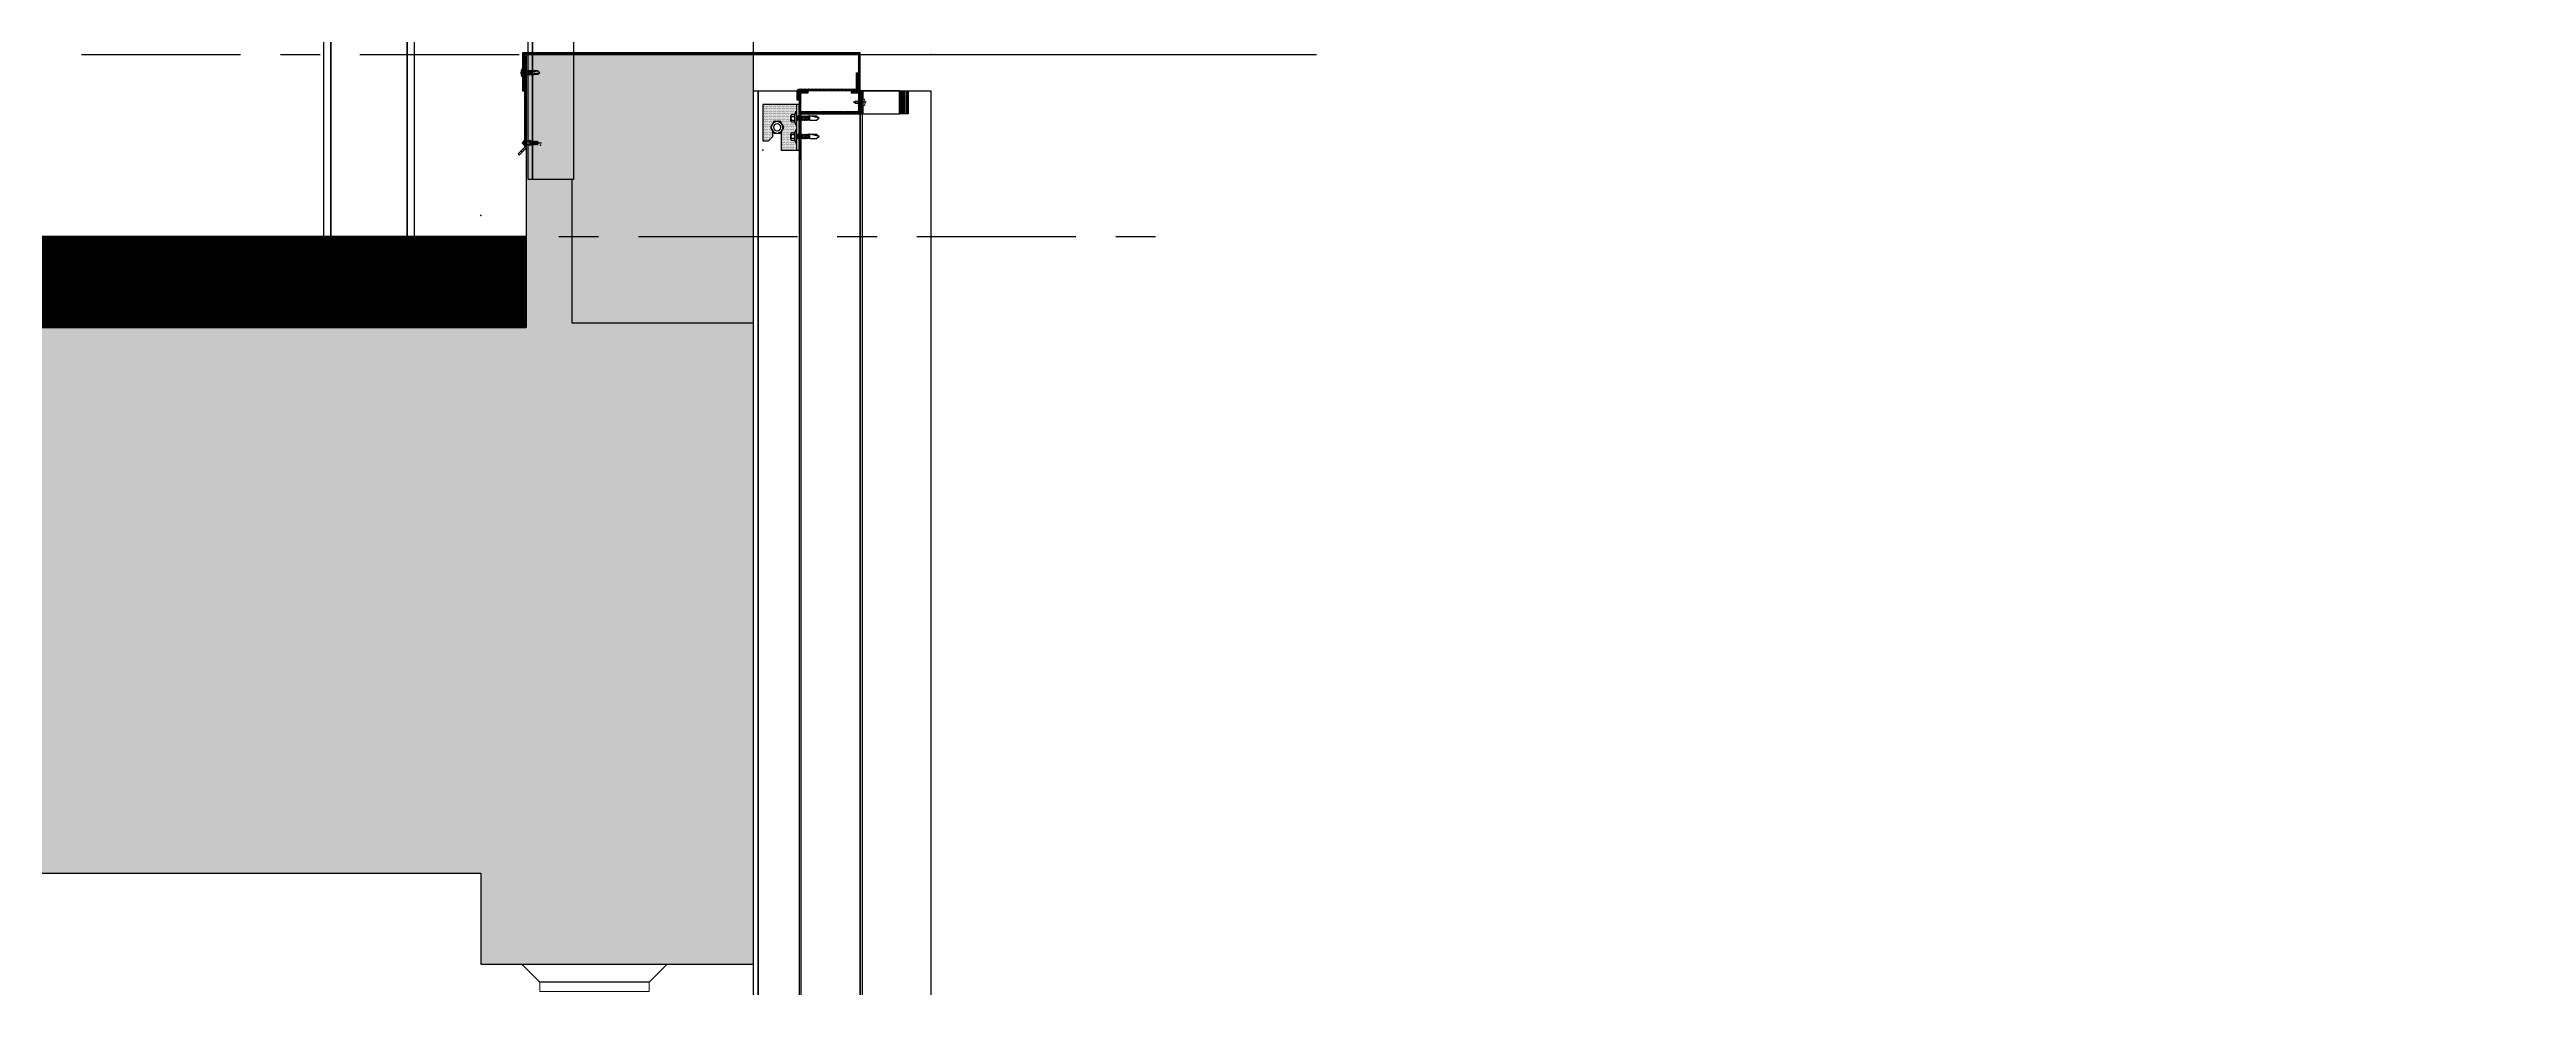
# Model space of a CAD drawing. Header units: millimetres. Extents: x -1379 to 1385823, y -4884429 to 548763.
# Drawn here: x 748952 to 751676, y -2336176 to -2335145 of the extents above; entities that cross this region are included whole.
import ezdxf
from ezdxf.xclip import XClip

# ---------------------------------------------------------------- set-up
doc = ezdxf.new("R2010")
doc.units = ezdxf.units.MM
doc.header["$XCLIPFRAME"] = 0
doc.set_wipeout_variables(frame=1)
for name, pattern in [('CENTER', [50.8, 31.75, -6.35, 6.35, -6.35]), ('TA_GL_000.70000', [1.925, 0.7, -0.175, 0.175, -0.175, 0.7]), ('TA_HL_001.00000', [6.5, 3.55, -2.95])]:
    doc.linetypes.add(name, pattern=pattern)
for name, color, linetype in [('000 - 0_SYM_DWG_GRIDLINE_MAIN_COLOR_251', 7, 'Continuous'), ('000 - CONCRETE_COL_CUT_COLOR_1', 7, 'Continuous'), ('000 - CONCRETE_COL_CUT_COLOR_5', 7, 'Continuous'), ('000 - CONCRETE_COL_HATCH_', 7, 'Continuous'), ('000 - CONCRETE_COL_WIPEOUT_', 7, 'Continuous'), ('000 - EXISTING_BUILDING_MAIN_COLOR_251', 7, 'Continuous'), ('000 - EXISTING_COLUMN_MAIN_COLOR_1', 7, 'Continuous'), ('000 - EXISTING_STEEL-STRUCTURE_CUT_COLOR_1', 7, 'Continuous'), ('000 - GRID', 7, 'CENTER'), ('000 - L I N E 0.1', 7, 'Continuous'), ('000 - STRUCTURE_STEEL_ACCESORIES_MAIN_COLOR_1', 7, 'Continuous'), ('000 - STRUCTURE_STEEL_FASTERN_MAIN_COLOR_2', 7, 'Continuous'), ('000 - STRUCTURE_STEEL_FRAMING_MAIN_COLOR_1', 7, 'Continuous'), ('000 - STRUCTURE_STEEL_FRAMING_SUB_COLOR_2', 7, 'Continuous'), ('000 - STRUCTURE_STEEL_FRAMING_WIPEOUT_', 7, 'Continuous'), ('010 - ASPG_ACCESSORIES_MAIN_COLOR_1', 7, 'Continuous'), ('010 - ASPG_ACCESSORIES_MAIN_COLOR_2', 7, 'Continuous'), ('010 - ASPG_ACCESSORIES_SUB_COLOR_2', 7, 'Continuous'), ('010 - ASPG_ACCESSORIES_SUB_COLOR_3', 7, 'Continuous'), ('010 - ASPG_ACCESSORIES_SYMBOL_', 7, 'Continuous'), ('010 - ASPG_ACCESSORIES_WIPEOUT_', 7, 'Continuous'), ('010 - ASPG_EXTR_MAIN_COLOR_2', 7, 'Continuous'), ('010 - ASPG_EXTR_WIPEOUT_', 7, 'Continuous'), ('010 - ASPG_FASTERN_MAIN_COLOR_1', 7, 'Continuous'), ('010 - ASPG_FASTERN_SUB_COLOR_2', 7, 'Continuous'), ('010 - ASPG_FASTERN_WIPEOUT_', 7, 'Continuous'), ('010 - ASPG_FLASHING_CUT_COLOR_3', 7, 'Continuous'), ('010 - ASPG_FLASHING_CUT_COLOR_4', 7, 'Continuous'), ('010 - ASPG_FLASHING_CUT_COLOR_5', 7, 'Continuous'), ('010 - ASPG_FLASHING_HATCH_', 7, 'Continuous'), ('010 - ASPG_FRAMING_CUT_COLOR_4', 7, 'Continuous'), ('010 - ASPG_FRAMING_HATCH_', 7, 'Continuous'), ('010 - ASPG_FRAMING_SUB_COLOR_2', 7, 'Continuous'), ('010 - ASPG_FRAMING_WIPEOUT_', 7, 'Continuous'), ('Center Line', 7, 'CENTER'), ('HATCH', 7, 'Continuous')]:
    doc.layers.add(name, color=color, linetype=linetype)
doc.layers.add('010 - ASPG_ACCESSORIES_DEF_SUB', color=7, linetype='Continuous', plot=False)
doc.layers.add('SCREW', color=7, linetype='Continuous', lineweight=5)
doc.styles.add('Cetury Gothic', font='swissl.ttf')
doc.styles.add('TA', font='', dxfattribs={"height": 4.5})
doc.styles.get('TA').set_extended_font_data('Cordia New')

# ---------------------------------------------------------------- blocks, each defined once
blk = doc.blocks.new('*U3377')
at = {"layer": '000 - CONCRETE_COL_HATCH_'}
h = blk.add_hatch(dxfattribs=at)
h.set_pattern_fill('AR-CONC', scale=0.04)
h.set_pattern_definition([(50, (74083.3333, -828906.8257), (7.28738676, -0.63756342), [0.762, -8.382]), (355, (74083.333, -828906.826), (-1.40973686, 7.64227381), [0.6096, -6.70562337]), (100.4514447, (74083.9406, -828906.879), (5.877649884, 7.004710076), [0.64760035, -7.123609784]), (46.1842, (74083.333, -828904.794), (10.84316164, -1.68169312), [1.143, -12.573]), (96.6355576, (74084.237, -828904.934), (9.49616536, 9.89704498), [0.97140093, -10.68542433]), (351.1841512, (74083.333, -828904.794), (9.49616536, 9.89704498), [0.91439868, -10.05838928]), (21, (74084.3493, -828905.3017), (6.06457565, -4.090607927), [0.762, -8.382]), (326, (74084.349, -828905.302), (2.472081134, 7.367518645), [0.6096, -6.7056]), (71.451445, (74084.855, -828905.6426), (8.53665677, 3.276910755), [0.64760035, -7.123597504]), (37.5, (74083.3333, -828906.8257), (0.12354413, 3.382201555), [0, -6.62432, 0, -6.8072, 0, -6.731]), (7.5, (74083.3333, -828906.8257), (2.6727865, 4.007222993), [0, -3.88112, 0, -6.47192, 0, -2.5654]), (327.5, (74081.0677, -828906.8257), (5.423623807, -0.22914976), [0, -2.54, 0, -7.9248, 0, -10.5156]), (317.5, (74080.0517, -828906.8257), (5.925167255, 1.01705964), [0, -3.302, 0, -5.26288, 0, -7.4676])])
h.paths.add_polyline_path([(0, 0), (300, 0), (300, 500), (2000, 500), (2000, 100), (7200, 100), (7200, 0), (7500, 0), (7500, 100), (11070, 100), (11070, 0), (11370, 0), (11370, 1000), (11120, 1000), (11120, 700), (-4438.3, 700), (-4438.3, 1000), (-4690, 1000), (-4690, 0), (-4390, 0), (-4390, 500), (0, 500)])
at = {"layer": '000 - CONCRETE_COL_CUT_COLOR_1', "color": 7, "lineweight": -2}
blk.add_lwpolyline([(300, 500), (2000, 500), (2000, 100), (7200, 100), (7200, 0), (7500, 0), (7500, 100), (11070, 100), (11070, 0), (11370, 0), (11370, 1000), (11120, 1000), (11120, 700), (-4438.3, 700)], dxfattribs=at)
blk = doc.blocks.new('*U3384')
at = {"layer": '000 - CONCRETE_COL_HATCH_'}
h = blk.add_hatch(dxfattribs=at)
h.set_pattern_fill('ANSI31', scale=0.25)
h.set_pattern_definition([(45, (-223304.70005, -849506.8257), (-0.5612660076, 0.5612660076), [])])
h.paths.add_polyline_path([(0, 0), (0, 100), (-4854.5, 100), (-4854.5, 0)])
at = {"layer": '000 - CONCRETE_COL_CUT_COLOR_1', "color": 7}
blk.add_lwpolyline([(-4854.5, 0), (0, 0), (0, 100), (-4854.5, 100)], dxfattribs=at)
blk = doc.blocks.new('C-1-IV01-AR-2553-01-B_20260707-194854_SEC_2553')
at = {"layer": '000 - EXISTING_BUILDING_MAIN_COLOR_251', "color": 7}
blk.add_line((16302.5, 109825), (17104.6, 109825), dxfattribs=at)
at = {"layer": '000 - EXISTING_STEEL-STRUCTURE_CUT_COLOR_1', "color": 7}
blk.add_blockref('*U3384', (16195, 109525), dxfattribs=at)
at = {"layer": '000 - CONCRETE_COL_CUT_COLOR_5', "color": 7}
blk.add_blockref('*U3377', (5075, 108825), dxfattribs=at)
blk = doc.blocks.new('*U2492')
at = {"layer": '000 - EXISTING_COLUMN_MAIN_COLOR_1', "color": 7}
blk.add_lwpolyline([(-100, 0), (100, 0), (100, 4900), (-100, 4900)], close=True, dxfattribs=at)
blk = doc.blocks.new('*U3387')
at = {"color": 7}
blk.add_wipeout([(-50, 40), (50, 40), (50, 2055), (-50, 2055)], dxfattribs=at)
at = {"layer": '000 - STRUCTURE_STEEL_ACCESORIES_MAIN_COLOR_1', "color": 7, "lineweight": 0}
blk.add_line((30, 90), (-30, 90), dxfattribs=at)
blk.add_lwpolyline([(-15.2, 71.5), (-12.5, 72), (12.5, 72), (15.2, 71.5), (17.4, 69.9), (19, 67.7), (19.5, 65), (19, 62.3), (17.4, 60.1), (15.2, 58.5), (12.5, 58), (-12.5, 58), (-15.2, 58.5), (-17.4, 60.1), (-19, 62.3), (-19.5, 65), (-19, 67.7), (-17.4, 69.9), (-15.2, 71.5)], close=True, dxfattribs=at)
at = {"layer": '000 - STRUCTURE_STEEL_FRAMING_SUB_COLOR_2', "color": 7}
blk.add_lwpolyline([(-42, 2055), (42, 2055), (42, 40), (-42, 40)], close=True, dxfattribs=at)
at = {"color": 7}
blk.add_wipeout([(60, 20), (60, 30), (-60, 30), (-60, 20), (-80, 0), (80, 0)], dxfattribs=at)
at = {"layer": '000 - STRUCTURE_STEEL_ACCESORIES_MAIN_COLOR_1', "color": 7, "lineweight": 0}
for p, q in [((-30, 90), (-30, 30)), ((30, 30), (30, 90)), ((30, 35), (-30, 35))]:
    blk.add_line(p, q, dxfattribs=at)
at = {"layer": '000 - STRUCTURE_STEEL_FASTERN_MAIN_COLOR_2', "color": 7}
blk.add_line((-60, 20), (60, 20), dxfattribs=at)
at = {"layer": '000 - STRUCTURE_STEEL_FASTERN_MAIN_COLOR_2', "color": 7, "lineweight": 0}
blk.add_lwpolyline([(60, 20), (60, 30), (-60, 30), (-60, 20), (-80, 0), (80, 0)], close=True, dxfattribs=at)
at = {"layer": '000 - STRUCTURE_STEEL_FRAMING_MAIN_COLOR_1', "color": 7}
for points in [[(-50, 2055), (-42, 2055), (-42, 40), (-50, 40)], [(42, 2055), (50, 2055), (50, 40), (42, 40)]]:
    blk.add_lwpolyline(points, close=True, dxfattribs=at)
blk = doc.blocks.new('*U3393')
at = {"color": 7}
blk.add_wipeout([(-50, 40), (50, 40), (50, 2055), (-50, 2055)], dxfattribs=at)
blk.add_wipeout([(-225, 157.5), (-175, 157.5), (-175, 2094), (-225, 2094)], dxfattribs=at).dxf.layer = '000 - STRUCTURE_STEEL_FRAMING_WIPEOUT_'
at = {"layer": '000 - STRUCTURE_STEEL_FRAMING_MAIN_COLOR_1', "color": 7}
for points in [[(-225, 157.5), (-180, 157.5), (-180, 2094), (-225, 2094)], [(-180, 157.5), (-175, 157.5), (-175, 2094), (-180, 2094)], [(-50, 2055), (-42, 2055), (-42, 40), (-50, 40)], [(42, 2055), (50, 2055), (50, 40), (42, 40)]]:
    blk.add_lwpolyline(points, close=True, dxfattribs=at)
at = {"layer": '000 - STRUCTURE_STEEL_FRAMING_SUB_COLOR_2', "color": 7}
blk.add_lwpolyline([(-42, 2055), (42, 2055), (42, 40), (-42, 40)], close=True, dxfattribs=at)
blk = doc.blocks.new('*U3397')
at = {"color": 7}
blk.add_wipeout([(-225, 10), (-175, 10), (-175, 3010), (-225, 3010)], dxfattribs=at).dxf.layer = '000 - STRUCTURE_STEEL_FRAMING_WIPEOUT_'
at = {"layer": '000 - STRUCTURE_STEEL_FRAMING_MAIN_COLOR_1', "color": 7}
for points in [[(-225, 10), (-180, 10), (-180, 3010), (-225, 3010)], [(-180, 10), (-175, 10), (-175, 3010), (-180, 3010)]]:
    blk.add_lwpolyline(points, close=True, dxfattribs=at)
blk = doc.blocks.new('*U3398')
at = {"color": 7}
blk.add_wipeout([(60, 20), (60, 30), (-60, 30), (-60, 20), (-80, 0), (80, 0)], dxfattribs=at)
at = {"layer": '000 - STRUCTURE_STEEL_FASTERN_MAIN_COLOR_2', "color": 7}
blk.add_line((-60, 20), (60, 20), dxfattribs=at)
at = {"layer": '000 - STRUCTURE_STEEL_FASTERN_MAIN_COLOR_2', "color": 7, "lineweight": 0}
blk.add_lwpolyline([(60, 20), (60, 30), (-60, 30), (-60, 20), (-80, 0), (80, 0)], close=True, dxfattribs=at)
blk = doc.blocks.new('*U3399')
at = {"color": 7}
blk.add_wipeout([(3000, 67.8), (3000, 144.8), (0, 144.8), (0, 67.8)], dxfattribs=at).dxf.layer = '010 - ASPG_EXTR_WIPEOUT_'
at = {"layer": '010 - ASPG_EXTR_MAIN_COLOR_2', "color": 7}
blk.add_lwpolyline([(3000, 69.8), (3000, 144.8), (0, 144.8), (0, 69.8)], close=True, dxfattribs=at)
blk = doc.blocks.new('A$C09BF45C0')
at = {"layer": '010 - ASPG_ACCESSORIES_SUB_COLOR_3', "color": 7}
for p, q in [((0, 0.019), (0, 0.0195)), ((0.009, 0.0195), (0, 0.0195)), ((0.009, 0.019), (0, 0.019)), ((0.002, 0.019), (0.0025, 0.0172)), ((0.002, 0.0164), (0.007, 0.0175)), ((0.002, 0.0144), (0.007, 0.0155)), ((0.002, 0.0124), (0.007, 0.0135)), ((0.002, 0.0104), (0.007, 0.0115)), ((0.002, 0.0084), (0.0043, 0.0089)), ((0.002, 0.0064), (0.0033, 0.0067)), ((0.002, 0.0044), (0.0027, 0.0046)), ((0.0025, 0.0169), (0.0025, 0.0172)), ((0.0025, 0.0149), (0.0025, 0.0161)), ((0.0025, 0.0129), (0.0025, 0.0141)), ((0.0025, 0.0109), (0.0025, 0.0121)), ((0.0025, 0.0089), (0.0025, 0.0101)), ((0.0025, 0.0069), (0.0025, 0.0081)), ((0.0025, 0.0049), (0.0025, 0.0061)), ((0.0025, 0.0024), (0.0025, 0.0041)), ((0.0025, 0.0024), (0.0045, 0)), ((0.0039, 0.0207), (0.0039, 0.02)), ((0.0039, 0.02), (0.0051, 0.02)), ((0.0045, 0), (0.0065, 0.0081)), ((0.0045, 0), (0.0065, 0.0024)), ((0.0051, 0.02), (0.0051, 0.0207)), ((0.0057, 0.0092), (0.007, 0.0095)), ((0.0065, 0.0081), (0.0057, 0.0015)), ((0.0064, 0.0074), (0.007, 0.0075)), ((0.0065, 0.0158), (0.0065, 0.017)), ((0.0065, 0.0138), (0.0065, 0.015)), ((0.0065, 0.0118), (0.0065, 0.013)), ((0.0065, 0.0098), (0.0065, 0.011)), ((0.0065, 0.0078), (0.0065, 0.009)), ((0.0065, 0.0024), (0.0065, 0.007)), ((0.0065, 0.0058), (0.0065, 0.007)), ((0.0065, 0.0038), (0.0065, 0.005)), ((0.0066, 0.0177), (0.007, 0.019)), ((0.009, 0.019), (0.009, 0.0195))]:
    blk.add_line(p, q, dxfattribs=at)
for points in [[(0.0025, 0.0169), (0.0065, 0.0178, 0.222712), (0.007, 0.0175, -0.168799), (0.0065, 0.017), (0.0025, 0.0161, -0.16927), (0.002, 0.0164, 0.183704)], [(0.0025, 0.0149), (0.0065, 0.0158, 0.222712), (0.007, 0.0155, -0.168799), (0.0065, 0.015), (0.0025, 0.0141, -0.16927), (0.002, 0.0144, 0.183704)], [(0.0025, 0.0129), (0.0065, 0.0138, 0.222712), (0.007, 0.0135, -0.168799), (0.0065, 0.013), (0.0025, 0.0121, -0.16927), (0.002, 0.0124, 0.183704)], [(0.0025, 0.0109), (0.0065, 0.0118, 0.222712), (0.007, 0.0115, -0.168799), (0.0065, 0.011), (0.0025, 0.0101, -0.16927), (0.002, 0.0104, 0.183704)]]:
    blk.add_lwpolyline(points, format="xyb", close=True, dxfattribs=at)
for points in [[(0.0041, 0.0085), (0.0025, 0.0081, -0.16927), (0.002, 0.0084, 0.183704), (0.0025, 0.0089), (0.0065, 0.0098, 0.222712), (0.007, 0.0095, -0.168799), (0.0065, 0.009), (0.0061, 0.009)], [(0.0032, 0.0063), (0.0025, 0.0061, -0.16927), (0.002, 0.0064, 0.183704), (0.0025, 0.0069), (0.0035, 0.0071)], [(0.0027, 0.0042), (0.0025, 0.0041, -0.16927), (0.002, 0.0044, 0.183704), (0.0025, 0.0049)], [(0.0065, 0.0077), (0.0065, 0.0078, 0.222712), (0.007, 0.0075, -0.168799), (0.0065, 0.007), (0.0064, 0.007)]]:
    blk.add_lwpolyline(points, format="xyb", dxfattribs=at)
blk.add_lwpolyline([(0.0025, 0.0049), (0.0028, 0.0049)], dxfattribs=at)
for centre, radius, start, end in [((0.0045, 0.0117), 0.00904, 60.1372, 119.8628), ((0.0176, 0.0018), 0.0151, 151.1413, 177.5421), ((0.0052, 0.008), 0.00131, 2.4501, 128.8284)]:
    blk.add_arc(centre, radius, start, end, dxfattribs=at)
at = {"layer": '010 - ASPG_ACCESSORIES_SUB_COLOR_3', "color": 7, "insert": (0.005, 0.0067), "char_height": 0.001, "width": 0.059684, "attachment_point": 2, "style": 'Cetury Gothic'}
blk.add_mtext('\\A1;{\\H0.7x;\\S3/4;\\H1.429x;" }', dxfattribs=at)
blk = doc.blocks.new('000 - SELF_DRILLING_NO8.')
at = {"layer": '000 - L I N E 0.1', "color": 7, "xscale": 1000, "yscale": 1000, "zscale": 1000, "rotation": 90}
blk.add_blockref('A$C09BF45C0', (19, -4.5), dxfattribs=at)
blk = doc.blocks.new('*U2550')
at = {"layer": '010 - ASPG_ACCESSORIES_MAIN_COLOR_2', "color": 7}
blk.add_lwpolyline([(-0.0029, 0.0013), (-0.0027, 0.0017, -0.57735), (-0.0025, 0.0017), (-0.0023, 0.0013), (-0.0018, 0.0013), (-0.0015, 0.0017, -0.57735), (-0.0014, 0.0017), (-0.0011, 0.0013), (-0.0006, 0.0013), (-0.0004, 0.0017, -0.57735), (-0.0002, 0.0017), (0, 0.0014), (0, 0.0029, -0.049876), (0.0015, 0.0028, -0.129377), (0.0022, 0, -0.129377), (0.0015, -0.0028, -0.049876), (0, -0.0029), (0, -0.0013), (0, -0.0013), (-0.0006, -0.0013), (-0.0008, -0.0017, -0.577351), (-0.0009, -0.0017), (-0.0012, -0.0013), (-0.0017, -0.0013), (-0.0019, -0.0017, -0.577351), (-0.0021, -0.0017), (-0.0023, -0.0013), (-0.0029, -0.0013), (-0.0031, -0.0017, -0.57735), (-0.0033, -0.0017)], format="xyb", dxfattribs=at)
at = {"layer": '010 - ASPG_ACCESSORIES_SUB_COLOR_2', "color": 7}
for p, q in [((-0.0033, -0.0025), (-0.0033, 0.0025)), ((-0.0029, 0.0013), (-0.0033, 0.0013)), ((-0.0029, -0.0013), (-0.0033, 0.0007)), ((-0.0018, 0.0013), (-0.0023, 0.0013)), ((-0.0006, 0.0013), (-0.0011, 0.0013)), ((0, 0.0029), (0, -0.0029)), ((0.0015, 0.0028), (0.0015, -0.0028)), ((0.0015, 0.0004), (0.0015, -0.0004)), ((0.0022, 0.0004), (0.0015, 0.0004)), ((-0.0033, -0.0017), (-0.0033, -0.0016)), ((-0.0031, -0.0017), (-0.0029, -0.0013)), ((-0.0023, -0.0013), (-0.0029, -0.0013)), ((-0.0012, -0.0013), (-0.0017, -0.0013)), ((0, -0.0013), (-0.0006, -0.0013)), ((0.0015, -0.0004), (0.0022, -0.0004))]:
    blk.add_line(p, q, dxfattribs=at)
for points in [[(-0.0021, -0.0017), (-0.0023, -0.0013), (-0.0029, 0.0013), (-0.0027, 0.0017, -0.57735), (-0.0025, 0.0017), (-0.0023, 0.0013), (-0.0017, -0.0013), (-0.0019, -0.0017, -0.57)], [(-0.0009, -0.0017), (-0.0012, -0.0013), (-0.0018, 0.0013), (-0.0015, 0.0017, -0.57735), (-0.0014, 0.0017), (-0.0011, 0.0013), (-0.0006, -0.0013), (-0.0008, -0.0017, -0.57)]]:
    blk.add_lwpolyline(points, format="xyb", close=True, dxfattribs=at)
blk.add_lwpolyline([(0, -0.0013), (0, -0.0013), (-0.0006, 0.0013), (-0.0004, 0.0017, -0.57735), (-0.0002, 0.0017), (0, 0.0014)], format="xyb", dxfattribs=at)
for centre, radius, start, end in [((0, -0.0044), 0.00734, 78.5788, 90), ((-0.0034, 0), 0.00561, 0, 29.4871), ((-0.0034, 0), 0.00561, 330.5129, 0), ((-0.0032, -0.0016), 0.0000944, 210, 330), ((0, 0.0044), 0.00734, 270, 281.4212)]:
    blk.add_arc(centre, radius, start, end, dxfattribs=at)
at = {"color": 7}
blk.add_wipeout([(-0.002, 0.0025), (-0.002, -0.0025), (-0.008, -0.0025), (-0.008, -0.0041), (-0.0148, -0.0025), (-0.0148, -0.0019), (-0.016, -0.0019), (-0.016, -0.0025), (-0.0173, -0.0025), (-0.0173, -0.0019), (-0.0185, -0.0019), (-0.0185, -0.0025), (-0.0198, -0.0025), (-0.0198, -0.0019), (-0.021, -0.0019), (-0.021, -0.0025), (-0.0223, -0.0025), (-0.0235, -0.0012), (-0.0235, -0.0005), (-0.0093, -0.0005), (-0.0093, 0.0005), (-0.0235, 0.0005), (-0.0235, 0.0013), (-0.0223, 0.0025), (-0.021, 0.0025), (-0.021, 0.0019), (-0.0198, 0.0019), (-0.0198, 0.0025), (-0.0185, 0.0025), (-0.0185, 0.0019), (-0.0173, 0.0019), (-0.0173, 0.0025), (-0.016, 0.0025), (-0.016, 0.0019), (-0.0148, 0.0019), (-0.0148, 0.0025), (-0.008, 0.0041), (-0.008, 0.0025)], dxfattribs=at).dxf.layer = '010 - ASPG_ACCESSORIES_WIPEOUT_'
blk.add_point((-0.0275, -0.0041), dxfattribs=at)
at = {"layer": '010 - ASPG_ACCESSORIES_MAIN_COLOR_2', "color": 7}
blk.add_lwpolyline([(-0.002, 0.0025), (-0.002, -0.0025), (-0.008, -0.0025), (-0.008, -0.0041), (-0.0148, -0.0025), (-0.0148, -0.0019), (-0.016, -0.0019), (-0.016, -0.0025), (-0.0173, -0.0025), (-0.0173, -0.0019), (-0.0185, -0.0019), (-0.0185, -0.0025), (-0.0198, -0.0025), (-0.0198, -0.0019), (-0.021, -0.0019), (-0.021, -0.0025), (-0.0223, -0.0025), (-0.0235, -0.0012), (-0.0235, -0.0005), (-0.0093, -0.0005), (-0.0093, 0.0005), (-0.0235, 0.0005), (-0.0235, 0.0013), (-0.0223, 0.0025), (-0.021, 0.0025), (-0.021, 0.0019), (-0.0198, 0.0019), (-0.0198, 0.0025), (-0.0185, 0.0025), (-0.0185, 0.0019), (-0.0173, 0.0019), (-0.0173, 0.0025), (-0.016, 0.0025), (-0.016, 0.0019), (-0.0148, 0.0019), (-0.0148, 0.0025), (-0.008, 0.0041), (-0.008, 0.0025), (-0.002, 0.0025)], close=True, dxfattribs=at)
at = {"layer": '010 - ASPG_ACCESSORIES_SUB_COLOR_2', "color": 7}
for p, q in [((-0.0093, 0.0005), (-0.0235, 0.0005)), ((-0.0198, 0.0019), (-0.021, 0.0019)), ((-0.0173, 0.0019), (-0.0185, 0.0019)), ((-0.0148, 0.0019), (-0.016, 0.0019)), ((-0.008, 0.0041), (-0.0148, 0.0025)), ((-0.0148, 0.0025), (-0.002, 0.0025)), ((-0.0148, 0.0005), (-0.0148, 0.0025)), ((-0.0093, -0.0005), (-0.0093, 0.0005)), ((-0.008, 0.0025), (-0.008, 0.0041)), ((-0.0198, -0.0019), (-0.021, -0.0019)), ((-0.0173, -0.0019), (-0.0185, -0.0019)), ((-0.0148, -0.0019), (-0.016, -0.0019)), ((-0.0148, -0.0025), (-0.0148, -0.0005)), ((-0.002, -0.0025), (-0.0148, -0.0025)), ((-0.008, -0.0041), (-0.0148, -0.0025)), ((-0.008, -0.0041), (-0.008, -0.0025))]:
    blk.add_line(p, q, dxfattribs=at)
for points in [[(-0.0235, 0.0005), (-0.0235, 0.0013), (-0.0223, 0.0025), (-0.021, 0.0025), (-0.021, 0.0005)], [(-0.0198, 0.0005), (-0.0198, 0.0025), (-0.0185, 0.0025), (-0.0185, 0.0005)], [(-0.0173, 0.0005), (-0.0173, 0.0025), (-0.016, 0.0025), (-0.016, 0.0005)], [(-0.0093, -0.0005), (-0.0235, -0.0005)], [(-0.021, -0.0005), (-0.021, -0.0025), (-0.0223, -0.0025), (-0.0235, -0.0012), (-0.0235, -0.0005)], [(-0.0185, -0.0005), (-0.0185, -0.0025), (-0.0198, -0.0025), (-0.0198, -0.0005)], [(-0.016, -0.0005), (-0.016, -0.0025), (-0.0173, -0.0025), (-0.0173, -0.0005)]]:
    blk.add_lwpolyline(points, dxfattribs=at)
at = {"layer": '010 - ASPG_ACCESSORIES_SYMBOL_', "color": 7}
blk.add_line((0.0046, 0), (-0.0288, 0), dxfattribs=at)
blk = doc.blocks.new('*U3400')
at = {"layer": '010 - ASPG_FLASHING_HATCH_'}
h = blk.add_hatch(dxfattribs=at)
h.set_pattern_fill('ANSI32', scale=0.03)
h.set_pattern_definition([(45, (250, 2), (-1.010279, 1.010279), []), (45, (250.6735, 2), (-1.010279, 1.010279), [])])
h.paths.add_polyline_path([(304, 0), (302, 0), (302, 40), (-65.3, 40), (-65.3, 0), (-67.3, 0), (-67.3, 42), (304, 42)])
h = blk.add_hatch(dxfattribs=at)
h.set_pattern_fill('ANSI32', scale=0.03)
h.set_pattern_definition([(45, (250, -50), (-5.0514, 5.0514), []), (45, (253.3676, -50), (-5.0514, 5.0514), [])])
h.paths.add_polyline_path([(307.7, -70.5), (300, -62.8), (300, 38), (302, 38), (302, -62), (309.1, -69.1)])
h = blk.add_hatch(dxfattribs=at)
h.set_pattern_fill('ANSI32', scale=0.03)
h.set_pattern_definition([(45, (0, 0), (-1.01028, 1.01028), []), (45, (0.6735, 0), (-1.01028, 1.01028), [])])
edge = h.paths.add_edge_path()
edge.add_line((-65.3, 20), (-65.3, 2))
edge.add_arc((-63.3, 2), 2, 180, 270)
edge.add_line((-63.3, 0), (0, 0))
edge.add_line((0, 0), (0, -10))
edge.add_line((0, -10), (2, -10))
edge.add_line((2, -10), (2, 0))
edge.add_arc((0, 0), 2, 0, 90)
edge.add_line((0, 2), (-63.3, 2))
edge.add_line((-63.3, 2), (-63.3, 20))
edge.add_line((-63.3, 20), (-65.3, 20))
at = {"color": 7}
blk.add_point((350, -137), dxfattribs=at)
at = {"layer": '010 - ASPG_FLASHING_CUT_COLOR_3', "color": 7}
blk.add_lwpolyline([(304, 0), (302, 0), (302, 40), (-65.3, 40), (-65.3, 0), (-67.3, 0), (-67.3, 42), (304, 42)], close=True, dxfattribs=at)
at = {"layer": '010 - ASPG_FLASHING_CUT_COLOR_4', "color": 7}
blk.add_lwpolyline([(-65.3, 20), (-65.3, 2, 0.414214), (-63.3, 0), (0, 0), (0, -10), (2, -10), (2, 0, 0.414214), (0, 2), (-63.3, 2), (-63.3, 20)], format="xyb", close=True, dxfattribs=at)
at = {"layer": '010 - ASPG_FLASHING_CUT_COLOR_5', "color": 7}
blk.add_lwpolyline([(307.7, -70.5), (300, -62.8), (300, 38), (302, 38), (302, -62), (309.1, -69.1)], close=True, dxfattribs=at)
at = {"color": 7, "rotation": 180}
blk.add_blockref('000 - SELF_DRILLING_NO8.', (304, 20), dxfattribs=at)
at = {"layer": '000 - L I N E 0.1', "color": 7, "xscale": 645.16, "yscale": 645.16, "zscale": 645.16}
blk.add_blockref('*U2550', (302, -57.1), dxfattribs=at)
blk = doc.blocks.new('000_ASPG_TYP_FILES_20260218-010703_FRAME_EXTR_HONLIZONTAL')
at = {"layer": '010 - ASPG_FRAMING_HATCH_'}
h = blk.add_hatch(dxfattribs=at)
h.set_pattern_fill('ANSI32', scale=0.1)
edge = h.paths.add_edge_path()
edge.add_line((74.7, 2), (25, 2))
edge.add_line((25, 2), (25, 67))
edge.add_arc((24.7, 67), 0.3, 0, 90)
edge.add_line((24.7, 67.3), (0.3, 67.3))
edge.add_arc((0.3, 67), 0.3, 90, 180)
edge.add_line((0, 67), (0, 57.6))
edge.add_arc((0.3, 57.6), 0.3, 180, 270)
edge.add_line((0.3, 57.3), (1.7, 57.3))
edge.add_arc((1.7, 57.6), 0.3, 270, 360)
edge.add_line((2, 57.6), (2, 65))
edge.add_arc((2.3, 65), 0.3, 90, 180, ccw=False)
edge.add_line((2.3, 65.3), (22.7, 65.3))
edge.add_arc((22.7, 65), 0.3, 0, 90, ccw=False)
edge.add_line((23, 65), (23, 49))
edge.add_line((23, 49), (23.5, 48.5))
edge.add_line((23.5, 48.5), (23, 48))
edge.add_line((23, 48), (23, 22.3))
edge.add_line((23, 22.3), (23.5, 21.8))
edge.add_line((23.5, 21.8), (23, 21.3))
edge.add_line((23, 21.3), (23, 2.3))
edge.add_arc((22.7, 2.3), 0.3, -90, 0, ccw=False)
edge.add_line((22.7, 2), (2.3, 2))
edge.add_arc((2.3, 2.3), 0.3, 180, 270, ccw=False)
edge.add_line((2, 2.3), (2, 9.7))
edge.add_arc((1.7, 9.7), 0.3, 0, 90)
edge.add_line((1.7, 10), (0.3, 10))
edge.add_arc((0.3, 9.7), 0.3, 90, 180)
edge.add_line((0, 9.7), (0, 0.3))
edge.add_arc((0.3, 0.3), 0.3, 180, 270)
edge.add_line((0.3, 0), (74.7, 0))
at = {"layer": '010 - ASPG_ACCESSORIES_DEF_SUB', "color": 7}
for p in [(0, 67.3), (0, 57.3), (25, 67.3), (25, 67.3), (0, 10), (0, 10), (0, 0), (75, 2), (75, 0)]:
    blk.add_point(p, dxfattribs=at)
at = {"layer": '010 - ASPG_FRAMING_CUT_COLOR_4', "color": 7}
blk.add_line((75, 0.3), (75, 1.7), dxfattribs=at)
blk.add_lwpolyline([(74.7, 2), (25, 2), (25, 67, 0.414214), (24.7, 67.3), (0.3, 67.3, 0.414214), (0, 67), (0, 57.6, 0.414214), (0.3, 57.3), (1.7, 57.3, 0.414214), (2, 57.6), (2, 65, -0.414214), (2.3, 65.3), (22.7, 65.3, -0.414214), (23, 65), (23, 49), (23.5, 48.5), (23, 48), (23, 22.3), (23.5, 21.8), (23, 21.3), (23, 2.3, -0.414214), (22.7, 2), (2.3, 2, -0.414214), (2, 2.3), (2, 9.7, 0.414214), (1.7, 10), (0.3, 10, 0.414214), (0, 9.7), (0, 0.3, 0.414214), (0.3, 0), (74.7, 0)], format="xyb", dxfattribs=at)
for centre, start, end in [((0.3, 57.6), 180, 270), ((1.7, 57.6), 270, 0), ((2.3, 65), 90, 180), ((0.3, 9.7), 90, 180), ((0.3, 0.3), 180, 270), ((1.7, 9.7), 0, 90), ((2.3, 2.3), 180, 270), ((22.7, 2.3), 270, 0), ((74.7, 1.7), 0, 90), ((74.7, 0.3), 270, 0)]:
    blk.add_arc(centre, 0.3, start, end, dxfattribs=at)
blk = doc.blocks.new('PZG35-9D5')
at = {"layer": 'Center Line', "color": 7}
blk.add_line((0, 3.7), (0, -10.5), dxfattribs=at)
at = {"layer": 'SCREW', "color": 7}
for p, q in [((-1.4, 0), (-1.4, -1.1)), ((1.4, 0), (1.4, -0.6)), ((-1.9, -1.4), (1.9, -0.9)), ((-1.9, -1.4), (-1.4, -1.1)), ((-1.9, -1.4), (-1.4, -1.7)), ((-1.9, -2.7), (1.9, -2.2)), ((-1.9, -2.7), (-1.4, -2.4)), ((-1.9, -2.7), (-1.4, -3)), ((-1.9, -4), (-1.4, -3.7)), ((-1.9, -4), (-1, -3.9)), ((-1.9, -4), (-1.4, -4.3)), ((-1.4, -1.1), (1.4, -0.6)), ((-1.4, -1.7), (1.4, -1.2)), ((-1.4, -1.7), (-1.4, -2.4)), ((-1.4, -2.4), (1.4, -1.9)), ((-1.4, -3), (1.4, -2.5)), ((-1.4, -3), (-1.4, -3.7)), ((-1.4, -3.7), (-0.8, -3.6)), ((-1.4, -4.3), (-1.4, -8.1)), ((-1.4, -4.3), (-1.2, -4.3)), ((0, -9.5), (-1.4, -8.1)), ((0, -9.5), (1.4, -8.1)), ((0.6, -3.3), (1.4, -3.2)), ((0.7, -3.7), (1.9, -3.5)), ((0.7, -3.9), (1.4, -3.8)), ((0.7, -4.6), (1.4, -4.5)), ((0.7, -5), (1.9, -4.8)), ((0.7, -5.2), (1.4, -5.1)), ((1.9, -0.9), (1.4, -0.6)), ((1.9, -0.9), (1.4, -1.2)), ((1.4, -1.2), (1.4, -1.9)), ((1.9, -2.2), (1.4, -1.9)), ((1.9, -2.2), (1.4, -2.5)), ((1.4, -2.5), (1.4, -3.2)), ((1.9, -3.5), (1.4, -3.2)), ((1.9, -3.5), (1.4, -3.8)), ((1.4, -3.8), (1.4, -4.5)), ((1.9, -4.8), (1.4, -4.5)), ((1.9, -4.8), (1.4, -5.1)), ((1.4, -5.1), (1.4, -8.1))]:
    blk.add_line(p, q, dxfattribs=at)
blk.add_lwpolyline([(0, -9.5), (0.7, -5.2), (0.7, -3.6, 0.417657), (0.4, -3.3, 0.108102), (-0.8, -3.6), (-1.4, -4.7)], format="xyb", dxfattribs=at)
blk = doc.blocks.new('*U3139')
at = {"layer": 'SCREW', "color": 7}
blk.add_lwpolyline([(3, 1.8, 0.09906), (0.8, 2.5), (0.8, 2.3), (-0.8, 2.3), (-0.8, 2.5, 0.09906), (-3, 1.8, 0.266588), (-3.5, 1), (-3.5, 0.2, 0.414214), (-3.3, 0), (3.3, 0, 0.414214), (3.5, 0.2), (3.5, 1, 0.266588)], format="xyb", close=True, dxfattribs=at)
blk.add_blockref('PZG35-9D5', (0, 0), dxfattribs=at)
blk = doc.blocks.new('000_ASPG_TYP_FILES_BK_FOR_ASPG_LOUVERS_SIDE_VIEW')
at = {"color": 7}
blk.add_point((0, 0), dxfattribs=at)
at = {"layer": '010 - ASPG_ACCESSORIES_MAIN_COLOR_1', "color": 7}
blk.add_line((2.8, -12.5), (2.8, 12.5), dxfattribs=at)
for points in [[(43.2, -12.5), (0.8, -12.5), (0.8, 12.5), (43.2, 12.5)], [(52.5, 12.5), (43.2, 12.5), (43.2, -12.5), (52.5, -12.5)]]:
    blk.add_lwpolyline(points, close=True, dxfattribs=at)
at = {"layer": '010 - ASPG_ACCESSORIES_SUB_COLOR_3', "color": 7}
for p, q in [((43.5, -12.5), (43.5, 12.5)), ((43.8, -12.5), (43.8, 12.5)), ((44.3, -12.5), (44.3, 12.5)), ((45, -12.5), (45, 12.5)), ((45.8, -12.5), (45.8, 12.5)), ((46.7, -12.5), (46.7, 12.5)), ((47.6, -12.5), (47.6, 12.5)), ((48.6, -12.5), (48.6, 12.5)), ((50.6, -12.5), (50.6, 12.5)), ((51.4, -12.5), (51.4, 12.5)), ((52.1, -12.5), (52.1, 12.5)), ((52.5, -12.5), (52.5, 12.5))]:
    blk.add_line(p, q, dxfattribs=at)
at = {"layer": 'SCREW', "color": 7, "rotation": 270}
blk.add_blockref('*U3139', (2.8, 0), dxfattribs=at)
blk = doc.blocks.new('A$C57452C2B')
at = {"layer": '010 - ASPG_FASTERN_MAIN_COLOR_1', "color": 7}
for p, q in [((0.007, 0.031), (0.0045, 0.021)), ((0.003, 0.0005), (0.003, 0.004)), ((0.01, 0), (0.004, 0)), ((0.005, 0.0005), (0.005, 0.004)), ((0.009, 0.0005), (0.009, 0.004)), ((0.011, 0.0005), (0.011, 0.004))]:
    blk.add_line(p, q, dxfattribs=at)
for points in [[(0.0045, 0.021), (0.0045, 0.028), (0.007, 0.031), (0.0095, 0.028), (0.0095, 0.021)], [(0.014, 0.005), (0.014, 0.006), (0, 0.006), (0, 0.005), (0.003, 0.004), (0.011, 0.004)]]:
    blk.add_lwpolyline(points, close=True, dxfattribs=at)
for centre, radius, start, end in [((0.004, 0.0013), 0.00125, 216.8699, 323.1301), ((0.007, 0.0043), 0.00425, 241.9275, 298.0725), ((0.01, 0.0013), 0.00125, 216.8699, 323.1301)]:
    blk.add_arc(centre, radius, start, end, dxfattribs=at)
at = {"layer": '010 - ASPG_FASTERN_SUB_COLOR_2', "color": 7}
for p in [(0.0095, 0.021), (0.0045, 0.021)]:
    blk.add_line(p, (0.0045, 0.0197), dxfattribs=at)
for points in [[(0.0045, 0.0167, 0.666667), (0.0045, 0.0182), (0.0095, 0.0195, 0.666667), (0.0095, 0.018)], [(0.0045, 0.0152, 0.666667), (0.0045, 0.0167), (0.0095, 0.018, 0.666667), (0.0095, 0.0165)], [(0.0045, 0.0137, 0.666667), (0.0045, 0.0152), (0.0095, 0.0165, 0.666667), (0.0095, 0.015)], [(0.0045, 0.0122, 0.666667), (0.0045, 0.0137), (0.0095, 0.015, 0.666667), (0.0095, 0.0135)], [(0.0045, 0.0107, 0.666667), (0.0045, 0.0122), (0.0095, 0.0135, 0.666667), (0.0095, 0.012)], [(0.0045, 0.0092, 0.666667), (0.0045, 0.0107), (0.0095, 0.012, 0.666667), (0.0095, 0.0105)], [(0.0045, 0.0077, 0.666667), (0.0045, 0.0092), (0.0095, 0.0105, 0.666667), (0.0095, 0.009)], [(0.0045, 0.0062, 0.666667), (0.0045, 0.0077), (0.0095, 0.009, 0.666667), (0.0095, 0.0075)], [(0.0047, 0.006, 0.091189), (0.0045, 0.0062), (0.0095, 0.0075, 0.666667), (0.0095, 0.006)]]:
    blk.add_lwpolyline(points, format="xyb", dxfattribs=at)
for centre, start, end in [((0.0042, 0.0189), 292.6199, 67.3801), ((0.0098, 0.0203), 112.6199, 247.3801)]:
    blk.add_arc(centre, 0.000812, start, end, dxfattribs=at)
blk = doc.blocks.new('A$C6d2a724f')
at = {"color": 7}
blk.add_wipeout([(-3.7, 6.3), (3.7, 6.3), (7.3, 0), (3.7, -6.3), (-3.7, -6.3), (-7.3, 0)], dxfattribs=at).dxf.layer = '010 - ASPG_FASTERN_MAIN_COLOR_1'
at = {"layer": '010 - ASPG_FASTERN_MAIN_COLOR_1', "color": 7}
blk.add_lwpolyline([(-3.7, 6.3), (3.7, 6.3), (7.3, 0), (3.7, -6.3), (-3.7, -6.3), (-7.3, 0)], close=True, dxfattribs=at)
at = {"layer": '010 - ASPG_FASTERN_SUB_COLOR_2', "color": 7}
for radius in [6.33, 3.96]:
    blk.add_circle((0, 0), radius, dxfattribs=at)
blk = doc.blocks.new('A$Cb3d6a647')
at = {"color": 7}
blk.add_wipeout([(0, -50), (0, -50), (0, 0), (40, 0), (40, -40), (33.7, -40), (28.7, -35), (28.7, -25), (27.4, -21.8), (24.2, -20.5), (21, -21.8), (19.7, -25), (19.7, -50)], dxfattribs=at).dxf.layer = '010 - ASPG_FASTERN_WIPEOUT_'
at = {"layer": 'HATCH'}
h = blk.add_hatch(dxfattribs=at)
h.set_pattern_fill('DOTS', scale=0.5)
h.paths.add_polyline_path([(3, 0), (3, -8), (4, -8), (5, -11), (8.5, -11, -0.236068), (9, -12), (9, -19), (5, -19), (4, -22), (3, -22), (3, -28), (4, -28), (5, -31), (8.5, -31, -0.236068), (9, -32), (9, -39), (5, -39), (4, -42), (3, -42), (3, -50), (19.7, -50), (19.7, -25, -1), (28.7, -25), (28.7, -35), (33.7, -40), (40, -40), (40, 0)])
at = {"color": 7}
blk.add_point((40, -50), dxfattribs=at)
at = {"layer": '010 - ASPG_ACCESSORIES_MAIN_COLOR_1', "color": 7}
blk.add_lwpolyline([(0, 0), (3, 0), (3, -50), (0, -50)], close=True, dxfattribs=at)
at = {"layer": '010 - ASPG_ACCESSORIES_MAIN_COLOR_2', "color": 7}
blk.add_lwpolyline([(0, 0), (40, 0), (40, -40), (33.7, -40), (28.7, -35), (28.7, -25, 1), (19.7, -25), (19.7, -50), (0, -50)], format="xyb", close=True, dxfattribs=at)
at = {"color": 7, "extrusion": (0, 0, -1), "xscale": 1000, "yscale": 1000, "zscale": -1000, "rotation": 270}
for p in [(-9, -8), (-9, -28)]:
    blk.add_blockref('A$C57452C2B', p, dxfattribs=at)
at = {"color": 7}
blk.add_blockref('A$C6d2a724f', (24.2, -25), dxfattribs=at)
blk = doc.blocks.new('*U3401')
at = {"color": 7}
blk.add_wipeout([(1475, 2), (25, 2), (25, 67.3), (1475, 67.3)], dxfattribs=at).dxf.layer = '010 - ASPG_FRAMING_WIPEOUT_'
at = {"layer": '010 - ASPG_FRAMING_SUB_COLOR_2', "color": 7}
blk.add_lwpolyline([(1475, 2), (25, 2), (25, 67.3), (1475, 67.3)], close=True, dxfattribs=at)
at = {"color": 7, "rotation": 90}
blk.add_blockref('000_ASPG_TYP_FILES_BK_FOR_ASPG_LOUVERS_SIDE_VIEW', (1487.5, 67.3), dxfattribs=at)
at = {"color": 7, "xscale": -1}
blk.add_blockref('000_ASPG_TYP_FILES_20260218-010703_FRAME_EXTR_HONLIZONTAL', (1500, 0), dxfattribs=at)
at = {"color": 7, "rotation": 270}
blk.add_blockref('A$Cb3d6a647', (1485, 0), dxfattribs=at)
blk = doc.blocks.new('*U3414')
at = {"layer": '000 - 0_SYM_DWG_GRIDLINE_MAIN_COLOR_251', "color": 7, "linetype": 'ByBlock', "ltscale": 5}
blk.add_line((5, 0), (-30.929, 0), dxfattribs=at)
at = {"layer": '000 - 0_SYM_DWG_GRIDLINE_MAIN_COLOR_251', "color": 7}
for p in [(-25.929, 0), (0, 0)]:
    blk.add_point(p, dxfattribs=at)
at = {"color": 7, "style": 'TA', "flags": 1}
blk.add_attdef('LOCATION', (6, -6), '', height=4.5, rotation=270, dxfattribs=at)
blk = doc.blocks.new('C-1-IV01_REV00-1_20260708-020506_SEC_2553-2_DIMS')
at = {"layer": '000 - GRID', "color": 7, "linetype": 'TA_GL_000.70000', "xscale": 50, "yscale": 50, "zscale": 50, "rotation": 180}
for p in [(15343.3, 109825), (15343.3, 109625)]:
    blk.add_blockref('*U3414', p, dxfattribs=at)

msp = doc.modelspace()

# ---------------------------------------------------------------- block references
at = {"color": 7}
ref = msp.add_blockref('C-1-IV01-AR-2553-01-B_20260707-194854_SEC_2553', (742793, -2444975.4), dxfattribs=at)
XClip(ref).set_block_clipping_path([(-3810.000000812, 103256.545678352), (1427.1954528854, 114686.4211898381)])
msp.add_blockref('*U2492', (749625.9, -2335445.4), dxfattribs=at)

# ---------------------------------------------------------------- next in the draw order: block references
at = {"color": 7, "xscale": -1}
msp.add_blockref('*U3393', (749302.9, -2335445.4), dxfattribs=at)

# ---------------------------------------------------------------- next in the draw order: block references
for name, p in [('*U3387', (749302.9, -2335445.4)), ('*U3397', (749550.9, -2338200.4))]:
    msp.add_blockref(name, p, dxfattribs=at)

# ---------------------------------------------------------------- next in the draw order: block references
at = {"color": 7, "linetype": 'TA_HL_001.00000', "xscale": -1, "rotation": 270}
msp.add_blockref('*U3399', (749775.9, -2338190.4), dxfattribs=at)
at = {"color": 7, "xscale": -1, "yscale": -1}
msp.add_blockref('*U3398', (749550.9, -2336150.4), dxfattribs=at)

# ---------------------------------------------------------------- next in the draw order: block references
at = {"color": 7, "xscale": -1}
msp.add_blockref('*U3400', (749775.9, -2335190.4), dxfattribs=at)

# ---------------------------------------------------------------- next in the draw order: block references
at = {"color": 7, "linetype": 'TA_HL_001.00000', "xscale": -1, "rotation": 270}
msp.add_blockref('*U3401', (749775.9, -2336690.4), dxfattribs=at)

# ---------------------------------------------------------------- next in the draw order: block references
at = {"color": 7}
ref = msp.add_blockref('C-1-IV01-AR-2553-01-B_20260707-194854_SEC_2553', (733280.9, -2444975.4), dxfattribs=at)
XClip(ref).set_block_clipping_path([(15112.6083716617, 103256.545678352), (17063.9807804838, 114562.0509586879)])

# ---------------------------------------------------------------- next in the draw order: block references
msp.add_blockref('C-1-IV01_REV00-1_20260708-020506_SEC_2553-2_DIMS', (733280.9, -2444975.4), dxfattribs=at)

doc.saveas('drawing.dxf')
